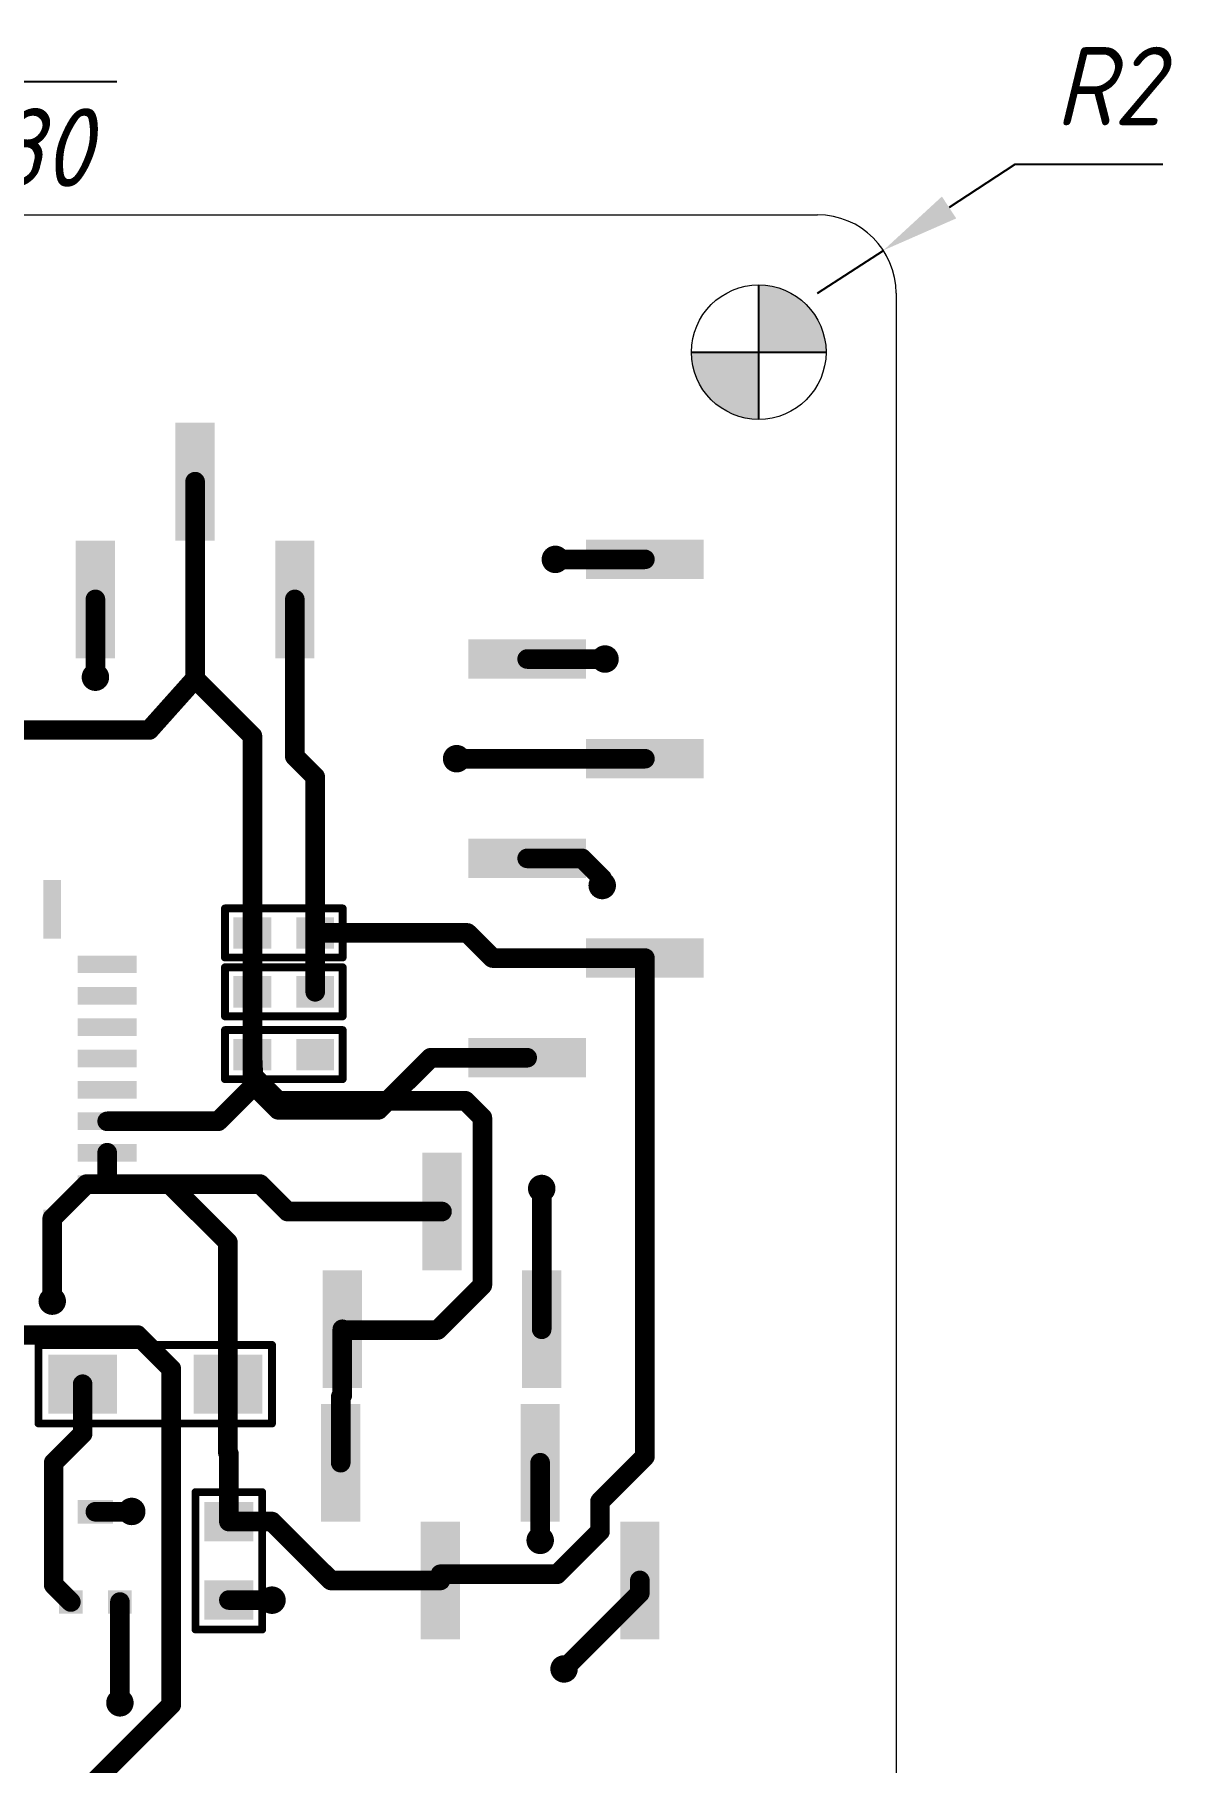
# Model space of a CAD drawing. Header units: millimetres. Extents: x -963 to 6509, y -1367 to 453.
# Drawn here: x 97.48 to 126.47, y -147.76 to -103.72 of the extents above; entities that cross this region are included whole.
import ezdxf

# ---------------------------------------------------------------- set-up
doc = ezdxf.new("R2010")
doc.units = ezdxf.units.MM
doc.header["$LTSCALE"] = 0.5
doc.layers.get('0').update_dxf_attribs({"lineweight": 60})
doc.layers.get('Defpoints').update_dxf_attribs({"color": 5})
doc.layers.add('2-штриховка', color=7, linetype='Continuous', true_color=0x00c7c7)
doc.layers.add('4-текст', color=7, linetype='Continuous', true_color=0x00ad00)
for name, color, linetype in [('3-размеры', 6, 'Continuous'), ('TopLayer', 1, 'Continuous'), ('TopOverlay', 2, 'Continuous'), ('TopPaste', 8, 'Continuous'), ('ViaHoleLayer', 16, 'Continuous')]:
    doc.layers.add(name, color=color, linetype=linetype)
doc.layers.add('Для ПП', color=30, linetype='Continuous', lineweight=20)
doc.styles.get("Standard").update_dxf_attribs({"font": 'isocpeui.ttf', "width": 0.9})
doc.dimstyles.new('Standart', dxfattribs={"dimtxt": 5, "dimasz": 5, "dimexe": 2, "dimexo": 0, "dimgap": 1, "dimtad": 1, "dimtoh": 1, "dimdec": 1, "dimtxsty": 'Standard', "dimcen": 2.5, "dimadec": 0, "dimazin": 0, "dimtfac": 1, "dimtdec": 1, "dimtmove": 0, "dimatfit": 3, "dimldrblk": 'DOTSMALL', "dimfxl": 1, "dimarcsym": 0})

# ---------------------------------------------------------------- blocks, each defined once
blk = doc.blocks.new('*D164')
at = {"layer": '3-размеры', "color": 0, "lineweight": -2, "transparency": 16777216}
for p, q in [((122.4558433519499, -107.0350468433354), (120.7815299852794, -108.1289731434986)), ((126.2253888064953, -107.0350468433354), (122.4558433519499, -107.0350468433354)), ((117.4329044761233, -110.3168249439937), (119.1072166186089, -109.2228994436617))]:
    blk.add_line(p, q, dxfattribs=at)
at = {"layer": '3-размеры', "color": 0, "transparency": 16777216}
blk.add_solid([(120.5992089352522, -107.8499209157202), (120.9638510353066, -108.408025371277), (119.1072166186089, -109.2228994436617)], dxfattribs=at)
at = {"layer": 'Defpoints', "color": 0, "transparency": 16777216}
for p in [(119.1072166186089, -109.2228994436617), (117.4329044761233, -110.3168249439937)]:
    blk.add_point(p, dxfattribs=at)
at = {"layer": '3-размеры', "color": 0, "transparency": 16777216, "insert": (124.8406160792226, -105.0350468433355), "char_height": 2, "attachment_point": 5}
blk.add_mtext('R2', dxfattribs=at)
blk = doc.blocks.new('_DotSmall')
at = {"color": 0, "linetype": 'ByBlock', "const_width": 0.5}
blk.add_lwpolyline([(-0.0625, 0, 1), (0.0625, 0, 1)], format="xyb", close=True, dxfattribs=at)
blk = doc.blocks.new('*D173')
at = {"layer": '3-размеры', "color": 0, "lineweight": -2, "transparency": 16777216}
for p, q in [((67.93290440808855, -111.8168244863068), (55.59753880904053, -111.8168244863068)), ((57.59753880904054, -149.5168466863068), (57.59753880904054, -113.8168244863068)), ((99.38287706808858, -151.5168466863068), (55.59753880904054, -151.5168466863068))]:
    blk.add_line(p, q, dxfattribs=at)
at = {"layer": '3-размеры', "color": 0, "transparency": 16777216}
for points in [[(57.2642054757072, -113.8168244863068), (57.93087214237387, -113.8168244863068), (57.59753880904053, -111.8168244863068)], [(57.26420547570721, -149.5168466863068), (57.93087214237388, -149.5168466863068), (57.59753880904054, -151.5168466863068)]]:
    blk.add_solid(points, dxfattribs=at)
at = {"layer": 'Defpoints', "color": 0, "transparency": 16777216}
for p in [(57.59753880904053, -111.8168244863068), (67.93290440808855, -111.8168244863068), (99.38287706808858, -151.5168466863068)]:
    blk.add_point(p, dxfattribs=at)
at = {"layer": '3-размеры', "color": 0, "transparency": 16777216, "insert": (55.5846600211617, -130.9172992958459), "char_height": 2, "attachment_point": 5, "rotation": 90}
blk.add_mtext('39.7', dxfattribs=at)

msp = doc.modelspace()

# ---------------------------------------------------------------- hatches: boundary and pattern name
at = {"layer": '2-штриховка'}
h = msp.add_hatch(color=0, dxfattribs=at)
h.dxf.hatch_style = 1
h.paths.add_polyline_path([(115.9329049280885, -110.1028244863067), (115.9329049280885, -111.8168244863067), (117.6469049280885, -111.8168244863067, 0.4142135623730951)])
h.paths.add_polyline_path([(115.9329049280885, -113.5308244863067), (115.9329049280885, -111.8168244863067), (114.2189049280885, -111.8168244863067, 0.4142135623730951)])

# ---------------------------------------------------------------- linework, layer by layer
at = {"layer": '3-размеры', "color": 0}
msp.add_line((93.73876764387012, -104.9219154667443), (99.57601467911707, -104.9219154667443), dxfattribs=at)
at = {"layer": '4-текст', "color": 0}
for p, q in [((115.9329049280885, -113.5308244863067), (115.9329049280885, -110.1028244863067)), ((114.2189049280885, -111.8168244863067), (117.6469049280885, -111.8168244863067))]:
    msp.add_line(p, q, dxfattribs=at)
at = {"layer": 'TopLayer', "color": 0, "const_width": 0.499999}
for points in [[(101.5733730680885, -120.1376358863067), (101.5733730680885, -115.1165130863067)], [(110.7513582680885, -117.0965446863067), (113.0333450680885, -117.0965446863067)], [(99.03337306808854, -120.0990278863067), (99.03337306808854, -118.1165070863067)], [(104.1133730680885, -122.1190390863067), (104.1133730680885, -118.1165070863067)], [(110.0333510680885, -119.6365446863067), (112.0160750680885, -119.6365446863067)], [(100.4049730680885, -121.4452278863067), (101.5733730680885, -120.1376358863067)], [(101.5733730680885, -120.1376358863067), (103.0333650680885, -121.5976278863067)], [(93.60259906808852, -121.4452278863067), (100.4049730680885, -121.4452278863067)], [(103.0333650680885, -126.6165154863067), (103.0333650680885, -121.5976278863067)], [(104.1133730680885, -122.1190390863067), (104.6333618680885, -122.6390278863067)], [(108.2367582680885, -122.1765446863067), (113.0333450680885, -122.1765446863067)], [(104.6333618680885, -126.6165154863067), (104.6333618680885, -122.6390278863067)], [(110.0333510680885, -124.7165446863067), (111.4318750680885, -124.7165446863067)], [(111.4318750680885, -124.7165446863067), (111.9451582680885, -125.2298278863067)], [(111.9451582680885, -125.4076278863067), (111.9451582680885, -125.2298278863067)], [(103.0333650680885, -128.1165378863067), (103.0333650680885, -126.6165154863067)], [(104.6333618680885, -128.1165378863067), (104.6333618680885, -126.6165154863067)], [(104.6333618680885, -126.6165154863067), (108.5108750680885, -126.6165154863067)], [(108.5108750680885, -126.6165154863067), (109.1509042680885, -127.2565446863067)], [(109.1509042680885, -127.2565446863067), (113.0333450680885, -127.2565446863067)], [(113.0333450680885, -139.9605578863067), (113.0333450680885, -127.2565446863067)], [(103.0333650680885, -129.7165346863067), (103.0333650680885, -128.1165378863067)], [(103.0333650680885, -130.2425178863067), (103.0333650680885, -129.7165346863067)], [(103.0333650680885, -129.7165346863067), (103.0587726880885, -130.2679255063067)], [(106.4788750680885, -130.8940278863067), (107.5763582680885, -129.7965446863067)], [(107.5763582680885, -129.7965446863067), (110.0333510680885, -129.7965446863067)], [(102.1608750680885, -131.4165058863067), (103.0698140680885, -130.5075668863067)], [(103.0333650680885, -130.2425178863067), (103.0587726880885, -130.2679255063067)], [(103.0333650680885, -130.4711178863067), (103.0333650680885, -130.2425178863067)], [(103.0333650680885, -130.4711178863067), (103.0698140680885, -130.5075668863067)], [(103.0587726880885, -130.2679255063067), (103.6848750680885, -130.8940278863067)], [(103.0587726880885, -130.2679255063067), (103.0698140680885, -130.5075668863067)], [(103.0698140680885, -130.5075668863067), (103.6848750680885, -131.1226278863067)], [(103.6848750680885, -130.8940278863067), (106.4788750680885, -130.8940278863067)], [(106.2502750680885, -131.1226278863067), (106.4788750680885, -130.8940278863067)], [(106.4788750680885, -130.8940278863067), (108.4600750680885, -130.8940278863067)], [(108.4600750680885, -130.8940278863067), (108.8918750680885, -131.3258278863067)], [(99.33334706808853, -131.4165058863067), (102.1608750680885, -131.4165058863067)], [(103.6848750680885, -131.1226278863067), (106.2502750680885, -131.1226278863067)], [(108.8918750680885, -135.5930278863067), (108.8918750680885, -131.3258278863067)], [(99.33334706808853, -133.0165026863067), (99.33334706808853, -132.2165042863067)], [(97.93334986808853, -133.8912278863067), (98.80807506808853, -133.0165026863067)], [(98.80807506808853, -133.0165026863067), (99.33334706808853, -133.0165026863067)], [(99.33334706808853, -133.0165026863067), (100.9240474680885, -133.0165026863067)], [(100.9240474680885, -133.0165026863067), (102.4083726680885, -134.5008278863067)], [(100.9240474680885, -133.0165026863067), (103.2276750680885, -133.0165026863067)], [(103.2276750680885, -133.0165026863067), (103.9276990680885, -133.7165266863067)], [(110.4033782680885, -136.7165206863067), (110.4033782680885, -133.1292278863067)], [(97.93334986808853, -134.4165506863067), (97.93334986808853, -133.8912278863067)], [(103.9276990680885, -133.7165266863067), (107.8633782680885, -133.7165266863067)], [(97.93334986808853, -135.9994278863067), (97.93334986808853, -134.4165506863067)], [(102.4083726680885, -138.1165178863067), (102.4083726680885, -134.5008278863067)], [(107.7488750680885, -136.7360278863067), (108.8918750680885, -135.5930278863067)], [(105.3233782680885, -136.7360278863067), (105.3233782680885, -136.7165206863067)], [(105.3233782680885, -136.7360278863067), (107.7488750680885, -136.7360278863067)], [(105.3233782680885, -138.3977974863067), (105.3233782680885, -136.7360278863067)], [(97.08087506808852, -136.8624690863067), (100.1034750680885, -136.8624690863067)], [(100.1034750680885, -136.8624690863067), (100.9670750680885, -137.7260690863067)], [(100.9670750680885, -146.2828210863067), (100.9670750680885, -137.7260690863067)], [(98.70835466808853, -139.3776278863067), (98.70835466808853, -138.1165178863067)], [(102.4083726680885, -139.8606342863067), (102.4083726680885, -138.1165178863067)], [(105.2833478680885, -138.4378278863067), (105.3233782680885, -138.3977974863067)], [(105.2833478680885, -140.1165138863067), (105.2833478680885, -138.4378278863067)], [(97.96987506808853, -140.1161074863067), (98.70835466808853, -139.3776278863067)], [(97.96987506808853, -143.2287758863067), (97.96987506808853, -140.1161074863067)], [(102.4083726680885, -139.8606342863067), (102.4333662680885, -139.8856278863067)], [(102.4333662680885, -141.6165362863067), (102.4333662680885, -139.8856278863067)], [(110.3633478680885, -142.0937006863067), (110.3633478680885, -140.1165138863067)], [(111.8890750680885, -141.1048278863067), (113.0333450680885, -139.9605578863067)], [(111.8890750680885, -141.8668278863067), (111.8890750680885, -141.1048278863067)], [(99.03291586808851, -141.3668034863067), (99.95107506808853, -141.3668034863067)], [(99.95107506808853, -141.3668034863067), (99.95905066808851, -141.3588278863067)], [(102.4333662680885, -141.6165362863067), (103.5324750680885, -141.6165362863067)], [(103.5324750680885, -141.6165362863067), (105.0324466680885, -143.1165078863067)], [(110.7968750680885, -142.9590278863067), (111.8890750680885, -141.8668278863067)], [(110.3633478680885, -142.0937006863067), (110.3650750680885, -142.0954278863067)], [(97.96987506808853, -143.2287758863067), (98.40792346808851, -143.6668242863067)], [(105.0324466680885, -143.1165078863067), (107.8233478680885, -143.1165078863067)], [(107.8233478680885, -142.9590278863067), (110.7968750680885, -142.9590278863067)], [(107.8233478680885, -143.1165078863067), (107.8233478680885, -142.9590278863067)], [(112.9033478680885, -143.4416278863067), (112.9033478680885, -143.1165078863067)], [(99.65790826808853, -146.2356278863067), (99.65790826808853, -143.6668242863067)], [(102.4333662680885, -143.6165322863067), (103.5295794680885, -143.6165322863067)], [(103.5295794680885, -143.6165322863067), (103.5324750680885, -143.6194278863067)], [(110.9729478680885, -145.3720278863067), (112.9033478680885, -143.4416278863067)], [(94.53335666808852, -152.7165394863067), (100.9670750680885, -146.2828210863067)]]:
    msp.add_lwpolyline(points, dxfattribs=at)
at = {"layer": 'TopLayer', "color": 0}
for points, const_width in [([(101.4483745880885, -115.1165130863067, 1), (101.6983715480885, -115.1165130863067, 1)], 0.2499995), ([(110.5763573480885, -117.0965446863067, 1), (110.9263591880885, -117.0965446863067, 1)], 0.3499993), ([(110.6263597880885, -117.0965446863067, 1), (110.8763567480885, -117.0965446863067, 1)], 0.2499995), ([(112.9083465880885, -117.0965446863067, 1), (113.1583435480885, -117.0965446863067, 1)], 0.2499995), ([(98.90837458808852, -118.1165070863067, 1), (99.15837154808852, -118.1165070863067, 1)], 0.2499995), ([(103.9883745880885, -118.1165070863067, 1), (104.2383715480885, -118.1165070863067, 1)], 0.2499995), ([(111.8410741480885, -119.6365446863067, 1), (112.1910759880885, -119.6365446863067, 1)], 0.3499993), ([(98.85837214808853, -120.0990278863067, 1), (99.20837398808851, -120.0990278863067, 1)], 0.3499993), ([(109.9083525880885, -119.6365446863067, 1), (110.1583495480885, -119.6365446863067, 1)], 0.2499995), ([(111.8910765880885, -119.6365446863067, 1), (112.1410735480885, -119.6365446863067, 1)], 0.2499995), ([(98.90837458808852, -120.0990278863067, 1), (99.15837154808852, -120.0990278863067, 1)], 0.2499995), ([(101.4483745880885, -120.1376358863067, 1), (101.6983715480885, -120.1376358863067, 1)], 0.2499995), ([(101.4483745880885, -120.1376358863067, 1), (101.6983715480885, -120.1376358863067, 1)], 0.2499995), ([(101.4483745880885, -120.1376358863067, 1), (101.6983715480885, -120.1376358863067, 1)], 0.2499995), ([(100.2799745880885, -121.4452278863067, 1), (100.5299715480885, -121.4452278863067, 1)], 0.2499995), ([(100.2799745880885, -121.4452278863067, 1), (100.5299715480885, -121.4452278863067, 1)], 0.2499995), ([(102.9083665880885, -121.5976278863067, 1), (103.1583635480885, -121.5976278863067, 1)], 0.2499995), ([(102.9083665880885, -121.5976278863067, 1), (103.1583635480885, -121.5976278863067, 1)], 0.2499995), ([(103.9883745880885, -122.1190390863067, 1), (104.2383715480885, -122.1190390863067, 1)], 0.2499995), ([(103.9883745880885, -122.1190390863067, 1), (104.2383715480885, -122.1190390863067, 1)], 0.2499995), ([(108.0617573480885, -122.1765446863067, 1), (108.4117591880885, -122.1765446863067, 1)], 0.3499993), ([(108.1117597880885, -122.1765446863067, 1), (108.3617567480885, -122.1765446863067, 1)], 0.2499995), ([(112.9083465880885, -122.1765446863067, 1), (113.1583435480885, -122.1765446863067, 1)], 0.2499995), ([(104.5083633880885, -122.6390278863067, 1), (104.7583603480885, -122.6390278863067, 1)], 0.2499995), ([(104.5083633880885, -122.6390278863067, 1), (104.7583603480885, -122.6390278863067, 1)], 0.2499995), ([(109.9083525880885, -124.7165446863067, 1), (110.1583495480885, -124.7165446863067, 1)], 0.2499995), ([(111.3068765880885, -124.7165446863067, 1), (111.5568735480885, -124.7165446863067, 1)], 0.2499995), ([(111.3068765880885, -124.7165446863067, 1), (111.5568735480885, -124.7165446863067, 1)], 0.2499995), ([(111.8201597880885, -125.2298278863067, 1), (112.0701567480885, -125.2298278863067, 1)], 0.2499995), ([(111.8201597880885, -125.2298278863067, 1), (112.0701567480885, -125.2298278863067, 1)], 0.2499995), ([(111.7701573480885, -125.4076278863067, 1), (112.1201591880885, -125.4076278863067, 1)], 0.3499993), ([(111.8201597880885, -125.4076278863067, 1), (112.0701567480885, -125.4076278863067, 1)], 0.2499995), ([(102.9083665880885, -126.6165154863067, 1), (103.1583635480885, -126.6165154863067, 1)], 0.2499995), ([(102.9083665880885, -126.6165154863067, 1), (103.1583635480885, -126.6165154863067, 1)], 0.2499995), ([(104.5083633880885, -126.6165154863067, 1), (104.7583603480885, -126.6165154863067, 1)], 0.2499995), ([(104.5083633880885, -126.6165154863067, 1), (104.7583603480885, -126.6165154863067, 1)], 0.2499995), ([(104.5083633880885, -126.6165154863067, 1), (104.7583603480885, -126.6165154863067, 1)], 0.2499995), ([(108.3858765880885, -126.6165154863067, 1), (108.6358735480885, -126.6165154863067, 1)], 0.2499995), ([(108.3858765880885, -126.6165154863067, 1), (108.6358735480885, -126.6165154863067, 1)], 0.2499995), ([(109.0259057880885, -127.2565446863067, 1), (109.2759027480885, -127.2565446863067, 1)], 0.2499995), ([(109.0259057880885, -127.2565446863067, 1), (109.2759027480885, -127.2565446863067, 1)], 0.2499995), ([(112.9083465880885, -127.2565446863067, 1), (113.1583435480885, -127.2565446863067, 1)], 0.2499995), ([(112.9083465880885, -127.2565446863067, 1), (113.1583435480885, -127.2565446863067, 1)], 0.2499995), ([(102.9083665880885, -128.1165378863067, 1), (103.1583635480885, -128.1165378863067, 1)], 0.2499995), ([(102.9083665880885, -128.1165378863067, 1), (103.1583635480885, -128.1165378863067, 1)], 0.2499995), ([(104.5083633880885, -128.1165378863067, 1), (104.7583603480885, -128.1165378863067, 1)], 0.2499995), ([(102.9083665880885, -129.7165346863067, 1), (103.1583635480885, -129.7165346863067, 1)], 0.2499995), ([(102.9083665880885, -129.7165346863067, 1), (103.1583635480885, -129.7165346863067, 1)], 0.2499995), ([(102.9083665880885, -129.7165346863067, 1), (103.1583635480885, -129.7165346863067, 1)], 0.2499995), ([(107.4513597880885, -129.7965446863067, 1), (107.7013567480885, -129.7965446863067, 1)], 0.2499995), ([(107.4513597880885, -129.7965446863067, 1), (107.7013567480885, -129.7965446863067, 1)], 0.2499995), ([(109.9083525880885, -129.7965446863067, 1), (110.1583495480885, -129.7965446863067, 1)], 0.2499995), ([(102.9083665880885, -130.2425178863067, 1), (103.1583635480885, -130.2425178863067, 1)], 0.2499995), ([(102.9083665880885, -130.2425178863067, 1), (103.1583635480885, -130.2425178863067, 1)], 0.2499995), ([(102.9083665880885, -130.2425178863067, 1), (103.1583635480885, -130.2425178863067, 1)], 0.2499995), ([(102.9083665880885, -130.4711178863067, 1), (103.1583635480885, -130.4711178863067, 1)], 0.2499995), ([(102.9083665880885, -130.4711178863067, 1), (103.1583635480885, -130.4711178863067, 1)], 0.2499995), ([(102.9337742080885, -130.2679255063067, 1), (103.1837711680885, -130.2679255063067, 1)], 0.2499995), ([(102.9337742080885, -130.2679255063067, 1), (103.1837711680885, -130.2679255063067, 1)], 0.2499995), ([(102.9337742080885, -130.2679255063067, 1), (103.1837711680885, -130.2679255063067, 1)], 0.2499995), ([(102.9337742080885, -130.2679255063067, 1), (103.1837711680885, -130.2679255063067, 1)], 0.2499995), ([(102.9448155880885, -130.5075668863067, 1), (103.1948125480885, -130.5075668863067, 1)], 0.2499995), ([(102.9448155880885, -130.5075668863067, 1), (103.1948125480885, -130.5075668863067, 1)], 0.2499995), ([(102.9448155880885, -130.5075668863067, 1), (103.1948125480885, -130.5075668863067, 1)], 0.2499995), ([(102.9448155880885, -130.5075668863067, 1), (103.1948125480885, -130.5075668863067, 1)], 0.2499995), ([(103.5598765880885, -130.8940278863067, 1), (103.8098735480885, -130.8940278863067, 1)], 0.2499995), ([(103.5598765880885, -130.8940278863067, 1), (103.8098735480885, -130.8940278863067, 1)], 0.2499995), ([(106.3538765880885, -130.8940278863067, 1), (106.6038735480885, -130.8940278863067, 1)], 0.2499995), ([(106.3538765880885, -130.8940278863067, 1), (106.6038735480885, -130.8940278863067, 1)], 0.2499995), ([(106.3538765880885, -130.8940278863067, 1), (106.6038735480885, -130.8940278863067, 1)], 0.2499995), ([(106.3538765880885, -130.8940278863067, 1), (106.6038735480885, -130.8940278863067, 1)], 0.2499995), ([(108.3350765880885, -130.8940278863067, 1), (108.5850735480885, -130.8940278863067, 1)], 0.2499995), ([(108.3350765880885, -130.8940278863067, 1), (108.5850735480885, -130.8940278863067, 1)], 0.2499995), ([(99.20834858808851, -131.4165058863067, 1), (99.45834554808852, -131.4165058863067, 1)], 0.2499995), ([(102.0358765880885, -131.4165058863067, 1), (102.2858735480885, -131.4165058863067, 1)], 0.2499995), ([(102.0358765880885, -131.4165058863067, 1), (102.2858735480885, -131.4165058863067, 1)], 0.2499995), ([(103.5598765880885, -131.1226278863067, 1), (103.8098735480885, -131.1226278863067, 1)], 0.2499995), ([(103.5598765880885, -131.1226278863067, 1), (103.8098735480885, -131.1226278863067, 1)], 0.2499995), ([(106.1252765880885, -131.1226278863067, 1), (106.3752735480885, -131.1226278863067, 1)], 0.2499995), ([(106.1252765880885, -131.1226278863067, 1), (106.3752735480885, -131.1226278863067, 1)], 0.2499995), ([(108.7668765880885, -131.3258278863067, 1), (109.0168735480885, -131.3258278863067, 1)], 0.2499995), ([(108.7668765880885, -131.3258278863067, 1), (109.0168735480885, -131.3258278863067, 1)], 0.2499995), ([(99.20834858808851, -132.2165042863067, 1), (99.45834554808852, -132.2165042863067, 1)], 0.2499995), ([(98.68307658808851, -133.0165026863067, 1), (98.93307354808852, -133.0165026863067, 1)], 0.2499995), ([(98.68307658808851, -133.0165026863067, 1), (98.93307354808852, -133.0165026863067, 1)], 0.2499995), ([(99.20834858808851, -133.0165026863067, 1), (99.45834554808852, -133.0165026863067, 1)], 0.2499995), ([(99.20834858808851, -133.0165026863067, 1), (99.45834554808852, -133.0165026863067, 1)], 0.2499995), ([(99.20834858808851, -133.0165026863067, 1), (99.45834554808852, -133.0165026863067, 1)], 0.2499995), ([(100.7990489880885, -133.0165026863067, 1), (101.0490459480885, -133.0165026863067, 1)], 0.2499995), ([(100.7990489880885, -133.0165026863067, 1), (101.0490459480885, -133.0165026863067, 1)], 0.2499995), ([(100.7990489880885, -133.0165026863067, 1), (101.0490459480885, -133.0165026863067, 1)], 0.2499995), ([(103.1026765880885, -133.0165026863067, 1), (103.3526735480885, -133.0165026863067, 1)], 0.2499995), ([(103.1026765880885, -133.0165026863067, 1), (103.3526735480885, -133.0165026863067, 1)], 0.2499995), ([(110.2283773480885, -133.1292278863067, 1), (110.5783791880885, -133.1292278863067, 1)], 0.3499993), ([(110.2783797880885, -133.1292278863067, 1), (110.5283767480885, -133.1292278863067, 1)], 0.2499995), ([(97.80835138808851, -133.8912278863067, 1), (98.05834834808851, -133.8912278863067, 1)], 0.2499995), ([(97.80835138808851, -133.8912278863067, 1), (98.05834834808851, -133.8912278863067, 1)], 0.2499995), ([(103.8027005880885, -133.7165266863067, 1), (104.0526975480885, -133.7165266863067, 1)], 0.2499995), ([(103.8027005880885, -133.7165266863067, 1), (104.0526975480885, -133.7165266863067, 1)], 0.2499995), ([(107.7383797880885, -133.7165266863067, 1), (107.9883767480885, -133.7165266863067, 1)], 0.2499995), ([(97.80835138808851, -134.4165506863067, 1), (98.05834834808851, -134.4165506863067, 1)], 0.2499995), ([(97.80835138808851, -134.4165506863067, 1), (98.05834834808851, -134.4165506863067, 1)], 0.2499995), ([(102.2833741880885, -134.5008278863067, 1), (102.5333711480885, -134.5008278863067, 1)], 0.2499995), ([(102.2833741880885, -134.5008278863067, 1), (102.5333711480885, -134.5008278863067, 1)], 0.2499995), ([(108.7668765880885, -135.5930278863067, 1), (109.0168735480885, -135.5930278863067, 1)], 0.2499995), ([(108.7668765880885, -135.5930278863067, 1), (109.0168735480885, -135.5930278863067, 1)], 0.2499995), ([(97.75834894808852, -135.9994278863067, 1), (98.10835078808853, -135.9994278863067, 1)], 0.3499993), ([(97.80835138808851, -135.9994278863067, 1), (98.05834834808851, -135.9994278863067, 1)], 0.2499995), ([(105.1983797880885, -136.7165206863067, 1), (105.4483767480885, -136.7165206863067, 1)], 0.2499995), ([(105.1983797880885, -136.7360278863067, 1), (105.4483767480885, -136.7360278863067, 1)], 0.2499995), ([(105.1983797880885, -136.7360278863067, 1), (105.4483767480885, -136.7360278863067, 1)], 0.2499995), ([(105.1983797880885, -136.7360278863067, 1), (105.4483767480885, -136.7360278863067, 1)], 0.2499995), ([(107.6238765880885, -136.7360278863067, 1), (107.8738735480885, -136.7360278863067, 1)], 0.2499995), ([(107.6238765880885, -136.7360278863067, 1), (107.8738735480885, -136.7360278863067, 1)], 0.2499995), ([(110.2783797880885, -136.7165206863067, 1), (110.5283767480885, -136.7165206863067, 1)], 0.2499995), ([(99.97847658808851, -136.8624690863067, 1), (100.2284735480885, -136.8624690863067, 1)], 0.2499995), ([(99.97847658808851, -136.8624690863067, 1), (100.2284735480885, -136.8624690863067, 1)], 0.2499995), ([(100.8420765880885, -137.7260690863067, 1), (101.0920735480885, -137.7260690863067, 1)], 0.2499995), ([(100.8420765880885, -137.7260690863067, 1), (101.0920735480885, -137.7260690863067, 1)], 0.2499995), ([(98.58335618808852, -138.1165178863067, 1), (98.83335314808852, -138.1165178863067, 1)], 0.2499995), ([(102.2833741880885, -138.1165178863067, 1), (102.5333711480885, -138.1165178863067, 1)], 0.2499995), ([(102.2833741880885, -138.1165178863067, 1), (102.5333711480885, -138.1165178863067, 1)], 0.2499995), ([(105.1583493880885, -138.4378278863067, 1), (105.4083463480885, -138.4378278863067, 1)], 0.2499995), ([(105.1583493880885, -138.4378278863067, 1), (105.4083463480885, -138.4378278863067, 1)], 0.2499995), ([(105.1983797880885, -138.3977974863067, 1), (105.4483767480885, -138.3977974863067, 1)], 0.2499995), ([(105.1983797880885, -138.3977974863067, 1), (105.4483767480885, -138.3977974863067, 1)], 0.2499995), ([(98.58335618808852, -139.3776278863067, 1), (98.83335314808852, -139.3776278863067, 1)], 0.2499995), ([(98.58335618808852, -139.3776278863067, 1), (98.83335314808852, -139.3776278863067, 1)], 0.2499995), ([(97.84487658808851, -140.1161074863067, 1), (98.09487354808851, -140.1161074863067, 1)], 0.2499995), ([(97.84487658808851, -140.1161074863067, 1), (98.09487354808851, -140.1161074863067, 1)], 0.2499995), ([(102.2833741880885, -139.8606342863067, 1), (102.5333711480885, -139.8606342863067, 1)], 0.2499995), ([(102.2833741880885, -139.8606342863067, 1), (102.5333711480885, -139.8606342863067, 1)], 0.2499995), ([(102.3083677880885, -139.8856278863067, 1), (102.5583647480885, -139.8856278863067, 1)], 0.2499995), ([(102.3083677880885, -139.8856278863067, 1), (102.5583647480885, -139.8856278863067, 1)], 0.2499995), ([(105.1583493880885, -140.1165138863067, 1), (105.4083463480885, -140.1165138863067, 1)], 0.2499995), ([(110.2383493880885, -140.1165138863067, 1), (110.4883463480885, -140.1165138863067, 1)], 0.2499995), ([(112.9083465880885, -139.9605578863067, 1), (113.1583435480885, -139.9605578863067, 1)], 0.2499995), ([(112.9083465880885, -139.9605578863067, 1), (113.1583435480885, -139.9605578863067, 1)], 0.2499995), ([(111.7640765880885, -141.1048278863067, 1), (112.0140735480885, -141.1048278863067, 1)], 0.2499995), ([(111.7640765880885, -141.1048278863067, 1), (112.0140735480885, -141.1048278863067, 1)], 0.2499995), ([(98.90791738808852, -141.3668034863067, 1), (99.15791434808853, -141.3668034863067, 1)], 0.2499995), ([(99.78404974808853, -141.3588278863067, 1), (100.1340515880885, -141.3588278863067, 1)], 0.3499993), ([(99.82607658808851, -141.3668034863067, 1), (100.0760735480885, -141.3668034863067, 1)], 0.2499995), ([(99.82607658808851, -141.3668034863067, 1), (100.0760735480885, -141.3668034863067, 1)], 0.2499995), ([(99.83405218808852, -141.3588278863067, 1), (100.0840491480885, -141.3588278863067, 1)], 0.2499995), ([(102.3083677880885, -141.6165362863067, 1), (102.5583647480885, -141.6165362863067, 1)], 0.2499995), ([(102.3083677880885, -141.6165362863067, 1), (102.5583647480885, -141.6165362863067, 1)], 0.2499995), ([(103.4074765880885, -141.6165362863067, 1), (103.6574735480885, -141.6165362863067, 1)], 0.2499995), ([(103.4074765880885, -141.6165362863067, 1), (103.6574735480885, -141.6165362863067, 1)], 0.2499995), ([(110.1900741480885, -142.0954278863067, 1), (110.5400759880885, -142.0954278863067, 1)], 0.3499993), ([(111.7640765880885, -141.8668278863067, 1), (112.0140735480885, -141.8668278863067, 1)], 0.2499995), ([(111.7640765880885, -141.8668278863067, 1), (112.0140735480885, -141.8668278863067, 1)], 0.2499995), ([(110.2383493880885, -142.0937006863067, 1), (110.4883463480885, -142.0937006863067, 1)], 0.2499995), ([(110.2383493880885, -142.0937006863067, 1), (110.4883463480885, -142.0937006863067, 1)], 0.2499995), ([(110.2400765880885, -142.0954278863067, 1), (110.4900735480885, -142.0954278863067, 1)], 0.2499995), ([(97.84487658808851, -143.2287758863067, 1), (98.09487354808851, -143.2287758863067, 1)], 0.2499995), ([(97.84487658808851, -143.2287758863067, 1), (98.09487354808851, -143.2287758863067, 1)], 0.2499995), ([(104.9074481880885, -143.1165078863067, 1), (105.1574451480885, -143.1165078863067, 1)], 0.2499995), ([(104.9074481880885, -143.1165078863067, 1), (105.1574451480885, -143.1165078863067, 1)], 0.2499995), ([(107.6983493880885, -142.9590278863067, 1), (107.9483463480885, -142.9590278863067, 1)], 0.2499995), ([(107.6983493880885, -142.9590278863067, 1), (107.9483463480885, -142.9590278863067, 1)], 0.2499995), ([(107.6983493880885, -143.1165078863067, 1), (107.9483463480885, -143.1165078863067, 1)], 0.2499995), ([(107.6983493880885, -143.1165078863067, 1), (107.9483463480885, -143.1165078863067, 1)], 0.2499995), ([(110.6718765880885, -142.9590278863067, 1), (110.9218735480885, -142.9590278863067, 1)], 0.2499995), ([(110.6718765880885, -142.9590278863067, 1), (110.9218735480885, -142.9590278863067, 1)], 0.2499995), ([(112.7783493880885, -143.1165078863067, 1), (113.0283463480885, -143.1165078863067, 1)], 0.2499995), ([(98.28292498808852, -143.6668242863067, 1), (98.53292194808853, -143.6668242863067, 1)], 0.2499995), ([(99.53290978808852, -143.6668242863067, 1), (99.78290674808852, -143.6668242863067, 1)], 0.2499995), ([(102.3083677880885, -143.6165322863067, 1), (102.5583647480885, -143.6165322863067, 1)], 0.2499995), ([(103.3574741480885, -143.6194278863067, 1), (103.7074759880885, -143.6194278863067, 1)], 0.3499993), ([(103.4045809880885, -143.6165322863067, 1), (103.6545779480885, -143.6165322863067, 1)], 0.2499995), ([(103.4045809880885, -143.6165322863067, 1), (103.6545779480885, -143.6165322863067, 1)], 0.2499995), ([(103.4074765880885, -143.6194278863067, 1), (103.6574735480885, -143.6194278863067, 1)], 0.2499995), ([(112.7783493880885, -143.4416278863067, 1), (113.0283463480885, -143.4416278863067, 1)], 0.2499995), ([(112.7783493880885, -143.4416278863067, 1), (113.0283463480885, -143.4416278863067, 1)], 0.2499995), ([(110.7979469480885, -145.3720278863067, 1), (111.1479487880885, -145.3720278863067, 1)], 0.3499993), ([(110.8479493880885, -145.3720278863067, 1), (111.0979463480885, -145.3720278863067, 1)], 0.2499995), ([(99.48290734808853, -146.2356278863067, 1), (99.83290918808854, -146.2356278863067, 1)], 0.3499993), ([(99.53290978808852, -146.2356278863067, 1), (99.78290674808852, -146.2356278863067, 1)], 0.2499995), ([(100.8420765880885, -146.2828210863067, 1), (101.0920735480885, -146.2828210863067, 1)], 0.2499995), ([(100.8420765880885, -146.2828210863067, 1), (101.0920735480885, -146.2828210863067, 1)], 0.2499995)]:
    msp.add_lwpolyline(points, format="xyb", close=True, dxfattribs=dict(at, const_width=const_width))
for points in [[(101.0733740680885, -113.6165135463067), (101.0733740680885, -116.6165126263067), (102.0733720680885, -113.6165135463067), (102.0733720680885, -116.6165126263067)], [(98.53337406808849, -116.6165075463067), (98.53337406808849, -119.6165066263067), (99.53337206808848, -116.6165075463067), (99.53337206808848, -119.6165066263067)], [(103.6133740680885, -116.6165075463067), (103.6133740680885, -119.6165066263067), (104.6133720680885, -116.6165075463067), (104.6133720680885, -119.6165066263067)], [(111.5333455280885, -117.5965436863067), (114.5333446080885, -117.5965436863067), (111.5333455280885, -116.5965456863067), (114.5333446080885, -116.5965456863067)], [(108.5333515280885, -120.1365436863067), (111.5333506080885, -120.1365436863067), (108.5333515280885, -119.1365456863067), (111.5333506080885, -119.1365456863067)], [(111.5333455280885, -122.6765436863067), (114.5333446080885, -122.6765436863067), (111.5333455280885, -121.6765456863067), (114.5333446080885, -121.6765456863067)], [(108.5333515280885, -125.2165436863067), (111.5333506080885, -125.2165436863067), (108.5333515280885, -124.2165456863067), (111.5333506080885, -124.2165456863067)], [(98.15834814808849, -126.7665151863067), (98.15834814808849, -125.2665181863067), (97.70835158808849, -126.7665151863067), (97.70835158808849, -125.2665181863067)], [(102.5508717480885, -127.0165553263067), (103.5158685480885, -127.0165553263067), (102.5508717480885, -126.2165569263067), (103.5158685480885, -126.2165569263067)], [(104.1508685480885, -127.0165553263067), (105.1158653480885, -127.0165553263067), (104.1508685480885, -126.2165569263067), (105.1158653480885, -126.2165569263067)], [(111.5333455280885, -127.7565436863067), (114.5333446080885, -127.7565436863067), (111.5333455280885, -126.7565456863067), (114.5333446080885, -126.7565456863067)], [(98.5833485680885, -127.6415121663067), (100.0833455680885, -127.6415121663067), (98.5833485680885, -127.1915156063067), (100.0833455680885, -127.1915156063067)], [(98.5833485680885, -128.4415105663067), (100.0833455680885, -128.4415105663067), (98.5833485680885, -127.9915140063067), (100.0833455680885, -127.9915140063067)], [(102.5508666680885, -128.5165370863067), (103.5158634680885, -128.5165370863067), (102.5508666680885, -127.7165386863067), (103.5158634680885, -127.7165386863067)], [(104.1508634680885, -128.5165370863067), (105.1158602680885, -128.5165370863067), (104.1508634680885, -127.7165386863067), (105.1158602680885, -127.7165386863067)], [(98.5833485680885, -129.2415089663067), (100.0833455680885, -129.2415089663067), (98.5833485680885, -128.7915124063067), (100.0833455680885, -128.7915124063067)], [(103.5158634680885, -129.3165354863067), (102.5508666680885, -129.3165354863067), (103.5158634680885, -130.1165338863067), (102.5508666680885, -130.1165338863067)], [(105.1158602680885, -129.3165354863067), (104.1508634680885, -129.3165354863067), (105.1158602680885, -130.1165338863067), (104.1508634680885, -130.1165338863067)], [(108.5333515280885, -130.2965436863067), (111.5333506080885, -130.2965436863067), (108.5333515280885, -129.2965456863067), (111.5333506080885, -129.2965456863067)], [(98.5833485680885, -130.0415073663067), (100.0833455680885, -130.0415073663067), (98.5833485680885, -129.5915108063067), (100.0833455680885, -129.5915108063067)], [(98.5833485680885, -130.8415057663067), (100.0833455680885, -130.8415057663067), (98.5833485680885, -130.3915092063067), (100.0833455680885, -130.3915092063067)], [(98.5833485680885, -131.6415041663067), (100.0833455680885, -131.6415041663067), (98.5833485680885, -131.1915076063067), (100.0833455680885, -131.1915076063067)], [(98.5833485680885, -132.4415025663067), (100.0833455680885, -132.4415025663067), (98.5833485680885, -131.9915060063067), (100.0833455680885, -131.9915060063067)], [(108.3633772680885, -135.2165262263067), (108.3633772680885, -132.2165271463067), (107.3633792680885, -135.2165262263067), (107.3633792680885, -132.2165271463067)], [(98.5833485680885, -133.2415009663067), (100.0833455680885, -133.2415009663067), (98.5833485680885, -132.7915044063067), (100.0833455680885, -132.7915044063067)], [(98.15834814808849, -135.1665491863067), (98.15834814808849, -133.6665521863067), (97.70835158808849, -135.1665491863067), (97.70835158808849, -133.6665521863067)], [(105.8233772680885, -138.2165202263067), (105.8233772680885, -135.2165211463067), (104.8233792680885, -138.2165202263067), (104.8233792680885, -135.2165211463067)], [(110.9033772680885, -138.2165202263067), (110.9033772680885, -135.2165211463067), (109.9033792680885, -138.2165202263067), (109.9033792680885, -135.2165211463067)], [(99.5833541880885, -138.8665163863067), (99.5833541880885, -137.3665193863067), (97.8333551480885, -138.8665163863067), (97.8333551480885, -137.3665193863067)], [(103.2833721880885, -138.8665163863067), (103.2833721880885, -137.3665193863067), (101.5333731480885, -138.8665163863067), (101.5333731480885, -137.3665193863067)], [(105.7833468680885, -141.6165134263067), (105.7833468680885, -138.6165143463067), (104.7833488680885, -141.6165134263067), (104.7833488680885, -138.6165143463067)], [(110.8633468680885, -141.6165134263067), (110.8633468680885, -138.6165143463067), (109.8633488680885, -141.6165134263067), (109.8633488680885, -138.6165143463067)], [(98.58291676808852, -141.6668028863067), (99.48291496808854, -141.6668028863067), (98.58291676808852, -141.0668040863067), (99.48291496808854, -141.0668040863067)], [(103.0583637480885, -142.1166013263067), (103.0583637480885, -141.1166033263067), (101.8083637080885, -142.1166013263067), (101.8083637080885, -141.1166033263067)], [(108.3233468680885, -144.6165074263067), (108.3233468680885, -141.6165083463067), (107.3233488680885, -144.6165074263067), (107.3233488680885, -141.6165083463067)], [(113.4033468680885, -144.6165074263067), (113.4033468680885, -141.6165083463067), (112.4033488680885, -144.6165074263067), (112.4033488680885, -141.6165083463067)], [(98.10792406808854, -143.9668236863067), (98.70792286808853, -143.9668236863067), (98.10792406808854, -143.3668248863067), (98.70792286808853, -143.3668248863067)], [(99.35790886808853, -143.9668236863067), (99.95790766808852, -143.9668236863067), (99.35790886808853, -143.3668248863067), (99.95790766808852, -143.3668248863067)], [(103.0583637480885, -144.1165973263067), (103.0583637480885, -143.1165993263067), (101.8083637080885, -144.1165973263067), (101.8083637080885, -143.1165993263067)]]:
    msp.add_solid(points, dxfattribs=at)
at = {"layer": 'TopOverlay'}
for points, const_width in [([(105.3333401480885, -125.9915129263067), (102.3333461480885, -125.9915129263067)], 0.1999996), ([(102.3333461480885, -125.9915129263067), (102.3333461480885, -127.2415485263067)], 0.1999996), ([(105.3333401480885, -125.9915129263067), (105.3333401480885, -127.2415485263067)], 0.1999996), ([(105.3333401480885, -127.2415485263067), (102.3333461480885, -127.2415485263067)], 0.1999996), ([(102.3333918680885, -127.4915454863067), (105.3333858680885, -127.4915454863067)], 0.1999996), ([(102.3333918680885, -128.7415302863067), (102.3333918680885, -127.4915454863067)], 0.1999996), ([(105.3333858680885, -128.7415302863067), (105.3333858680885, -127.4915454863067)], 0.1999996), ([(102.3333918680885, -128.7415302863067), (105.3333858680885, -128.7415302863067)], 0.1999996), ([(102.3333918680885, -130.3415270863067), (102.3333918680885, -129.0915422863067)], 0.1999996), ([(102.3333918680885, -129.0915422863067), (105.3333858680885, -129.0915422863067)], 0.1999996), ([(105.3333858680885, -130.3415270863067), (105.3333858680885, -129.0915422863067)], 0.1999996), ([(102.3333918680885, -130.3415270863067), (105.3333858680885, -130.3415270863067)], 0.1999996), ([(97.5833886680885, -139.1165158863067), (97.5833886680885, -137.1165198863067)], 0.1999996), ([(97.5833886680885, -137.1165198863067), (103.5333894680885, -137.1165198863067)], 0.1999996), ([(103.5333894680885, -139.1165158863067), (103.5333894680885, -137.1165198863067)], 0.1999996), ([(97.5833886680885, -139.1165158863067), (103.5333894680885, -139.1165158863067)], 0.1999996), ([(103.2833493280885, -140.8665911263067), (101.5833273280885, -140.8665911263067)], 0.1999996000000001), ([(101.5833273280885, -140.8665911263067), (101.5833273280885, -144.3665587263067)], 0.1999996000000001), ([(103.2833493280885, -140.8665911263067), (103.2833493280885, -144.3665587263067)], 0.1999996000000001), ([(103.2833493280885, -144.3665587263067), (101.5833273280885, -144.3665587263067)], 0.1999996000000001)]:
    msp.add_lwpolyline(points, dxfattribs=dict(at, const_width=const_width))
for points, const_width in [([(102.2833462480885, -125.9915129263067, 1), (102.3833460480885, -125.9915129263067, 1)], 0.0999998), ([(102.2833462480885, -125.9915129263067, 1), (102.3833460480885, -125.9915129263067, 1)], 0.0999998), ([(105.2833402480885, -125.9915129263067, 1), (105.3833400480885, -125.9915129263067, 1)], 0.0999998), ([(105.2833402480885, -125.9915129263067, 1), (105.3833400480885, -125.9915129263067, 1)], 0.0999998), ([(102.2833462480885, -127.2415485263067, 1), (102.3833460480885, -127.2415485263067, 1)], 0.0999998), ([(102.2833462480885, -127.2415485263067, 1), (102.3833460480885, -127.2415485263067, 1)], 0.0999998), ([(105.2833402480885, -127.2415485263067, 1), (105.3833400480885, -127.2415485263067, 1)], 0.0999998), ([(105.2833402480885, -127.2415485263067, 1), (105.3833400480885, -127.2415485263067, 1)], 0.0999998), ([(102.2833919680885, -127.4915454863067, 1), (102.3833917680885, -127.4915454863067, 1)], 0.0999998), ([(102.2833919680885, -127.4915454863067, 1), (102.3833917680885, -127.4915454863067, 1)], 0.0999998), ([(105.2833859680885, -127.4915454863067, 1), (105.3833857680885, -127.4915454863067, 1)], 0.0999998), ([(105.2833859680885, -127.4915454863067, 1), (105.3833857680885, -127.4915454863067, 1)], 0.0999998), ([(102.2833919680885, -128.7415302863067, 1), (102.3833917680885, -128.7415302863067, 1)], 0.0999998), ([(102.2833919680885, -128.7415302863067, 1), (102.3833917680885, -128.7415302863067, 1)], 0.0999998), ([(102.3833917680885, -129.0915422863067, 1), (102.2833919680885, -129.0915422863067, 1)], 0.0999998), ([(102.3833917680885, -129.0915422863067, 1), (102.2833919680885, -129.0915422863067, 1)], 0.0999998), ([(105.2833859680885, -128.7415302863067, 1), (105.3833857680885, -128.7415302863067, 1)], 0.0999998), ([(105.2833859680885, -128.7415302863067, 1), (105.3833857680885, -128.7415302863067, 1)], 0.0999998), ([(105.3833857680885, -129.0915422863067, 1), (105.2833859680885, -129.0915422863067, 1)], 0.0999998), ([(105.3833857680885, -129.0915422863067, 1), (105.2833859680885, -129.0915422863067, 1)], 0.0999998), ([(102.3833917680885, -130.3415270863067, 1), (102.2833919680885, -130.3415270863067, 1)], 0.0999998), ([(102.3833917680885, -130.3415270863067, 1), (102.2833919680885, -130.3415270863067, 1)], 0.0999998), ([(105.3833857680885, -130.3415270863067, 1), (105.2833859680885, -130.3415270863067, 1)], 0.0999998), ([(105.3833857680885, -130.3415270863067, 1), (105.2833859680885, -130.3415270863067, 1)], 0.0999998), ([(97.6333885680885, -137.1165198863067, 1), (97.5333887680885, -137.1165198863067, 1)], 0.0999998), ([(97.6333885680885, -137.1165198863067, 1), (97.5333887680885, -137.1165198863067, 1)], 0.0999998), ([(103.5833893680885, -137.1165198863067, 1), (103.4833895680885, -137.1165198863067, 1)], 0.0999998), ([(103.5833893680885, -137.1165198863067, 1), (103.4833895680885, -137.1165198863067, 1)], 0.0999998), ([(97.6333885680885, -139.1165158863067, 1), (97.5333887680885, -139.1165158863067, 1)], 0.0999998), ([(97.6333885680885, -139.1165158863067, 1), (97.5333887680885, -139.1165158863067, 1)], 0.0999998), ([(103.5833893680885, -139.1165158863067, 1), (103.4833895680885, -139.1165158863067, 1)], 0.0999998), ([(103.5833893680885, -139.1165158863067, 1), (103.4833895680885, -139.1165158863067, 1)], 0.0999998), ([(101.5833273280885, -140.9165910263067, 1), (101.5833273280885, -140.8165912263067, 1)], 0.09999980000000003), ([(101.5833273280885, -140.9165910263067, 1), (101.5833273280885, -140.8165912263067, 1)], 0.09999980000000003), ([(103.2833493280885, -140.9165910263067, 1), (103.2833493280885, -140.8165912263067, 1)], 0.09999980000000003), ([(103.2833493280885, -140.9165910263067, 1), (103.2833493280885, -140.8165912263067, 1)], 0.09999980000000003), ([(101.5833273280885, -144.4165586263067, 1), (101.5833273280885, -144.3165588263067, 1)], 0.09999980000000003), ([(101.5833273280885, -144.4165586263067, 1), (101.5833273280885, -144.3165588263067, 1)], 0.09999980000000003), ([(103.2833493280885, -144.4165586263067, 1), (103.2833493280885, -144.3165588263067, 1)], 0.09999980000000003), ([(103.2833493280885, -144.4165586263067, 1), (103.2833493280885, -144.3165588263067, 1)], 0.09999980000000003)]:
    msp.add_lwpolyline(points, format="xyb", close=True, dxfattribs=dict(at, const_width=const_width))
at = {"layer": 'TopPaste', "color": 0}
for points in [[(101.0733740680885, -113.6165135463067), (101.0733740680885, -116.6165126263067), (102.0733720680885, -113.6165135463067), (102.0733720680885, -116.6165126263067)], [(98.53337406808849, -116.6165075463067), (98.53337406808849, -119.6165066263067), (99.53337206808848, -116.6165075463067), (99.53337206808848, -119.6165066263067)], [(103.6133740680885, -116.6165075463067), (103.6133740680885, -119.6165066263067), (104.6133720680885, -116.6165075463067), (104.6133720680885, -119.6165066263067)], [(111.5333455280885, -117.5965436863067), (114.5333446080885, -117.5965436863067), (111.5333455280885, -116.5965456863067), (114.5333446080885, -116.5965456863067)], [(108.5333515280885, -120.1365436863067), (111.5333506080885, -120.1365436863067), (108.5333515280885, -119.1365456863067), (111.5333506080885, -119.1365456863067)], [(111.5333455280885, -122.6765436863067), (114.5333446080885, -122.6765436863067), (111.5333455280885, -121.6765456863067), (114.5333446080885, -121.6765456863067)], [(108.5333515280885, -125.2165436863067), (111.5333506080885, -125.2165436863067), (108.5333515280885, -124.2165456863067), (111.5333506080885, -124.2165456863067)], [(98.15834814808849, -126.7665151863067), (98.15834814808849, -125.2665181863067), (97.70835158808849, -126.7665151863067), (97.70835158808849, -125.2665181863067)], [(102.5508717480885, -127.0165553263067), (103.5158685480885, -127.0165553263067), (102.5508717480885, -126.2165569263067), (103.5158685480885, -126.2165569263067)], [(104.1508685480885, -127.0165553263067), (105.1158653480885, -127.0165553263067), (104.1508685480885, -126.2165569263067), (105.1158653480885, -126.2165569263067)], [(111.5333455280885, -127.7565436863067), (114.5333446080885, -127.7565436863067), (111.5333455280885, -126.7565456863067), (114.5333446080885, -126.7565456863067)], [(98.5833485680885, -127.6415121663067), (100.0833455680885, -127.6415121663067), (98.5833485680885, -127.1915156063067), (100.0833455680885, -127.1915156063067)], [(98.5833485680885, -128.4415105663067), (100.0833455680885, -128.4415105663067), (98.5833485680885, -127.9915140063067), (100.0833455680885, -127.9915140063067)], [(102.5508666680885, -128.5165370863067), (103.5158634680885, -128.5165370863067), (102.5508666680885, -127.7165386863067), (103.5158634680885, -127.7165386863067)], [(104.1508634680885, -128.5165370863067), (105.1158602680885, -128.5165370863067), (104.1508634680885, -127.7165386863067), (105.1158602680885, -127.7165386863067)], [(98.5833485680885, -129.2415089663067), (100.0833455680885, -129.2415089663067), (98.5833485680885, -128.7915124063067), (100.0833455680885, -128.7915124063067)], [(103.5158634680885, -129.3165354863067), (102.5508666680885, -129.3165354863067), (103.5158634680885, -130.1165338863067), (102.5508666680885, -130.1165338863067)], [(105.1158602680885, -129.3165354863067), (104.1508634680885, -129.3165354863067), (105.1158602680885, -130.1165338863067), (104.1508634680885, -130.1165338863067)], [(108.5333515280885, -130.2965436863067), (111.5333506080885, -130.2965436863067), (108.5333515280885, -129.2965456863067), (111.5333506080885, -129.2965456863067)], [(98.5833485680885, -130.0415073663067), (100.0833455680885, -130.0415073663067), (98.5833485680885, -129.5915108063067), (100.0833455680885, -129.5915108063067)], [(98.5833485680885, -130.8415057663067), (100.0833455680885, -130.8415057663067), (98.5833485680885, -130.3915092063067), (100.0833455680885, -130.3915092063067)], [(98.5833485680885, -131.6415041663067), (100.0833455680885, -131.6415041663067), (98.5833485680885, -131.1915076063067), (100.0833455680885, -131.1915076063067)], [(98.5833485680885, -132.4415025663067), (100.0833455680885, -132.4415025663067), (98.5833485680885, -131.9915060063067), (100.0833455680885, -131.9915060063067)], [(108.3633772680885, -135.2165262263067), (108.3633772680885, -132.2165271463067), (107.3633792680885, -135.2165262263067), (107.3633792680885, -132.2165271463067)], [(98.5833485680885, -133.2415009663067), (100.0833455680885, -133.2415009663067), (98.5833485680885, -132.7915044063067), (100.0833455680885, -132.7915044063067)], [(98.15834814808849, -135.1665491863067), (98.15834814808849, -133.6665521863067), (97.70835158808849, -135.1665491863067), (97.70835158808849, -133.6665521863067)], [(105.8233772680885, -138.2165202263067), (105.8233772680885, -135.2165211463067), (104.8233792680885, -138.2165202263067), (104.8233792680885, -135.2165211463067)], [(110.9033772680885, -138.2165202263067), (110.9033772680885, -135.2165211463067), (109.9033792680885, -138.2165202263067), (109.9033792680885, -135.2165211463067)], [(99.5833541880885, -138.8665163863067), (99.5833541880885, -137.3665193863067), (97.8333551480885, -138.8665163863067), (97.8333551480885, -137.3665193863067)], [(103.2833721880885, -138.8665163863067), (103.2833721880885, -137.3665193863067), (101.5333731480885, -138.8665163863067), (101.5333731480885, -137.3665193863067)], [(105.7833468680885, -141.6165134263067), (105.7833468680885, -138.6165143463067), (104.7833488680885, -141.6165134263067), (104.7833488680885, -138.6165143463067)], [(110.8633468680885, -141.6165134263067), (110.8633468680885, -138.6165143463067), (109.8633488680885, -141.6165134263067), (109.8633488680885, -138.6165143463067)], [(98.58291676808852, -141.6668028863067), (99.48291496808854, -141.6668028863067), (98.58291676808852, -141.0668040863067), (99.48291496808854, -141.0668040863067)], [(103.0583637480885, -142.1166013263067), (103.0583637480885, -141.1166033263067), (101.8083637080885, -142.1166013263067), (101.8083637080885, -141.1166033263067)], [(108.3233468680885, -144.6165074263067), (108.3233468680885, -141.6165083463067), (107.3233488680885, -144.6165074263067), (107.3233488680885, -141.6165083463067)], [(113.4033468680885, -144.6165074263067), (113.4033468680885, -141.6165083463067), (112.4033488680885, -144.6165074263067), (112.4033488680885, -141.6165083463067)], [(98.10792406808854, -143.9668236863067), (98.70792286808853, -143.9668236863067), (98.10792406808854, -143.3668248863067), (98.70792286808853, -143.3668248863067)], [(99.35790886808853, -143.9668236863067), (99.95790766808852, -143.9668236863067), (99.35790886808853, -143.3668248863067), (99.95790766808852, -143.3668248863067)], [(103.0583637480885, -144.1165973263067), (103.0583637480885, -143.1165993263067), (101.8083637080885, -144.1165973263067), (101.8083637080885, -143.1165993263067)]]:
    msp.add_solid(points, dxfattribs=at)
at = {"layer": 'ViaHoleLayer', "color": 0, "const_width": 0.1999996}
for points in [[(110.6513584686966, -117.0965446849503, 1), (110.8513580686966, -117.0965446849503, 1)], [(111.9160752686966, -119.6365446849504, 1), (112.1160748686966, -119.6365446849504, 1)], [(98.93337326869661, -120.0990278849503, 1), (99.1333728686966, -120.0990278849503, 1)], [(108.1367584686966, -122.1765446849504, 1), (108.3367580686966, -122.1765446849504, 1)], [(111.8451584686966, -125.4076278849504, 1), (112.0451580686966, -125.4076278849504, 1)], [(110.3033784686966, -133.1292278849504, 1), (110.5033780686966, -133.1292278849504, 1)], [(97.8333500686966, -135.9994278849504, 1), (98.03334966869662, -135.9994278849504, 1)], [(99.85905086869661, -141.3588278849504, 1), (100.0590504686966, -141.3588278849504, 1)], [(110.2650752686966, -142.0954278849504, 1), (110.4650748686966, -142.0954278849504, 1)], [(103.4324752686966, -143.6194278849504, 1), (103.6324748686966, -143.6194278849504, 1)], [(110.8729480686966, -145.3720278849504, 1), (111.0729476686966, -145.3720278849504, 1)], [(99.55790846869661, -146.2356278849504, 1), (99.7579080686966, -146.2356278849504, 1)]]:
    msp.add_lwpolyline(points, format="xyb", close=True, dxfattribs=at)
at = {"layer": 'Для ПП', "color": 0}
for p, q in [((66.43290486808853, -108.3168238663067), (117.4329044680885, -108.3168264063067)), ((119.4329030138106, -110.3168249359587), (119.4329030080885, -161.3168245463067))]:
    msp.add_line(p, q, dxfattribs=at)
msp.add_circle((115.9329049280885, -111.8168244863067), 1.714, dxfattribs=at)
msp.add_arc((117.4329044761235, -110.3168249439938), 1.999998537687105, 2.301870727391201e-07, 90.00000023018603, dxfattribs=at)

# ---------------------------------------------------------------- texts
at = {"layer": '4-текст', "color": 0, "width": 0.9}
msp.add_text('Rz80', height=2, dxfattribs=at).set_placement((93.6250181980821, -107.6003772968514))

# ---------------------------------------------------------------- dimensions: what is measured, and where the dimension line sits
at = {"layer": '3-размеры', "color": 0}
dim = msp.add_radius_dim(center=(117.4329044761233, -110.3168249439937), mpoint=(119.1072166186089, -109.2228994436617), dimstyle='Standart', override={"dimtxt": 2, "dimasz": 2}, dxfattribs=at)
dim.commit()
dim.dimension.update_dxf_attribs({"geometry": '*D164', "text_midpoint": (124.8406160792226, -105.0350468433355)})
dim = msp.add_linear_dim(base=(57.59753880904053, -111.8168244863068), p1=(99.38287706808852, -151.5168466863067), p2=(67.93290440808852, -111.8168244863067), angle=90, text='39.7', dimstyle='Standart', override={"dimtxt": 2, "dimasz": 2}, dxfattribs=at)
dim.commit()
dim.dimension.update_dxf_attribs({"geometry": '*D173', "text_midpoint": (57.59753880904049, -130.9172992958459), "dimtype": 160})

doc.saveas('drawing.dxf')
